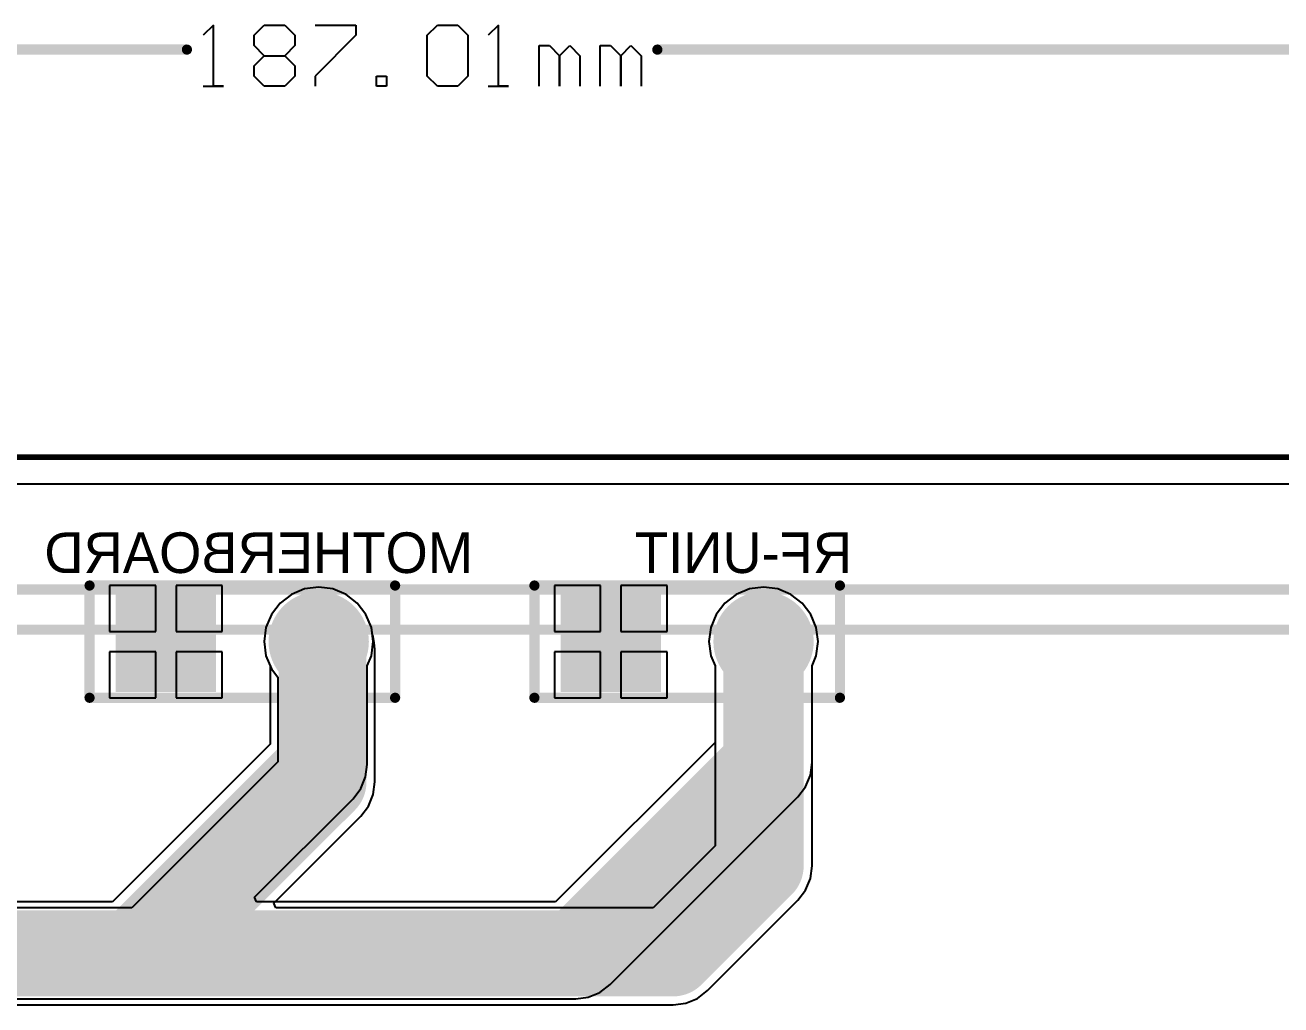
# Model space of a CAD drawing. Header units: millimetres. Extents: x -0.4 to 7.76, y -3.34 to 0.42.
# Drawn here: x 3.278 to 4.511, y -0.54 to 0.422 of the extents above; entities that cross this region are included whole.
import ezdxf

# ---------------------------------------------------------------- set-up
doc = ezdxf.new("R2010")
doc.units = ezdxf.units.MM
doc.header["$MEASUREMENT"] = 0
for name, color, linetype in [('BottomLayer', 5, 'Continuous'), ('BottomOverlay', 54, 'Continuous'), ('BottomSolder', 6, 'Continuous'), ('KeepOutLayer', 6, 'Continuous'), ('MultiLayer', 9, 'Continuous'), ('PadHoleLayer', 156, 'Continuous'), ('TopLayer', 1, 'Continuous'), ('TopOverlay', 2, 'Continuous'), ('TopSolder', 216, 'Continuous')]:
    doc.layers.add(name, color=color, linetype=linetype)

# ---------------------------------------------------------------- blocks, each defined once
blk = doc.blocks.new('LCD_MODULE_3_2_480_320_11')
at = {"layer": 'TopOverlay', "const_width": 0.01}
for points in [[(-0.0394, 0), (3.5433, 0)], [(0.2, -0.0394), (3.2677, -0.0394)]]:
    blk.add_lwpolyline(points, dxfattribs=at)
blk = doc.blocks.new('JX2_B_12')
at = {"layer": 'BottomLayer', "const_width": 0.0453}
blk.add_lwpolyline([(0.0524, 0, 1), (0.0976, 0, 1)], format="xyb", close=True, dxfattribs=at)
at = {"layer": 'BottomLayer'}
blk.add_solid([(-0.1203, -0.0453), (-0.0297, -0.0453), (-0.1203, 0.0453), (-0.0297, 0.0453)], dxfattribs=at)
at = {"layer": 'BottomOverlay', "const_width": 0.01}
for points in [[(-0.15, 0.0551), (0.15, 0.0551)], [(-0.15, -0.0551), (-0.15, 0.0551)], [(0.15, -0.0551), (0.15, 0.0551)], [(-0.15, -0.0551), (0.15, -0.0551)]]:
    blk.add_lwpolyline(points, dxfattribs=at)
at = {"layer": 'BottomOverlay', "const_width": 0.005}
for points in [[(-0.1525, 0.0551, 1), (-0.1475, 0.0551, 1)], [(-0.1525, 0.0551, 1), (-0.1475, 0.0551, 1)], [(0.1475, 0.0551, 1), (0.1525, 0.0551, 1)], [(0.1475, 0.0551, 1), (0.1525, 0.0551, 1)], [(-0.1525, -0.0551, 1), (-0.1475, -0.0551, 1)], [(-0.1525, -0.0551, 1), (-0.1475, -0.0551, 1)], [(0.1475, -0.0551, 1), (0.1525, -0.0551, 1)], [(0.1475, -0.0551, 1), (0.1525, -0.0551, 1)]]:
    blk.add_lwpolyline(points, format="xyb", close=True, dxfattribs=at)
at = {"layer": 'BottomSolder', "const_width": 0.0493}
blk.add_lwpolyline([(0.0504, 0, 1), (0.0996, 0, 1)], format="xyb", close=True, dxfattribs=at)
at = {"layer": 'BottomSolder'}
blk.add_solid([(-0.1243, -0.0493), (-0.0257, -0.0493), (-0.1243, 0.0493), (-0.0257, 0.0493)], dxfattribs=at)
at = {"layer": 'MultiLayer', "const_width": 0.0453}
blk.add_lwpolyline([(0.0524, 0, 1), (0.0976, 0, 1)], format="xyb", close=True, dxfattribs=at)
at = {"layer": 'MultiLayer'}
blk.add_solid([(-0.1203, -0.0453), (-0.0297, -0.0453), (-0.1203, 0.0453), (-0.0297, 0.0453)], dxfattribs=at)
at = {"layer": 'PadHoleLayer', "const_width": 0.0256}
for points in [[(-0.0878, 0, 1), (-0.0622, 0, 1)], [(0.0622, 0, 1), (0.0878, 0, 1)]]:
    blk.add_lwpolyline(points, format="xyb", close=True, dxfattribs=at)
at = {"layer": 'TopLayer', "const_width": 0.0453}
blk.add_lwpolyline([(0.0524, 0, 1), (0.0976, 0, 1)], format="xyb", close=True, dxfattribs=at)
at = {"layer": 'TopLayer'}
blk.add_solid([(-0.1203, -0.0453), (-0.0297, -0.0453), (-0.1203, 0.0453), (-0.0297, 0.0453)], dxfattribs=at)
at = {"layer": 'TopSolder', "const_width": 0.0493}
blk.add_lwpolyline([(0.0504, 0, 1), (0.0996, 0, 1)], format="xyb", close=True, dxfattribs=at)
at = {"layer": 'TopSolder'}
blk.add_solid([(-0.1243, -0.0493), (-0.0257, -0.0493), (-0.1243, 0.0493), (-0.0257, 0.0493)], dxfattribs=at)
blk = doc.blocks.new('JX2_B_27')
at = {"layer": 'BottomLayer', "const_width": 0.0453}
blk.add_lwpolyline([(0.0524, 0, 1), (0.0976, 0, 1)], format="xyb", close=True, dxfattribs=at)
at = {"layer": 'BottomLayer'}
blk.add_solid([(-0.1203, -0.0453), (-0.0297, -0.0453), (-0.1203, 0.0453), (-0.0297, 0.0453)], dxfattribs=at)
at = {"layer": 'BottomOverlay', "const_width": 0.01}
for points in [[(-0.15, 0.0551), (0.15, 0.0551)], [(-0.15, -0.0551), (-0.15, 0.0551)], [(0.15, -0.0551), (0.15, 0.0551)], [(-0.15, -0.0551), (0.15, -0.0551)]]:
    blk.add_lwpolyline(points, dxfattribs=at)
at = {"layer": 'BottomOverlay', "const_width": 0.005}
for points in [[(-0.1525, 0.0551, 1), (-0.1475, 0.0551, 1)], [(-0.1525, 0.0551, 1), (-0.1475, 0.0551, 1)], [(0.1475, 0.0551, 1), (0.1525, 0.0551, 1)], [(0.1475, 0.0551, 1), (0.1525, 0.0551, 1)], [(-0.1525, -0.0551, 1), (-0.1475, -0.0551, 1)], [(-0.1525, -0.0551, 1), (-0.1475, -0.0551, 1)], [(0.1475, -0.0551, 1), (0.1525, -0.0551, 1)], [(0.1475, -0.0551, 1), (0.1525, -0.0551, 1)]]:
    blk.add_lwpolyline(points, format="xyb", close=True, dxfattribs=at)
at = {"layer": 'BottomSolder', "const_width": 0.0493}
blk.add_lwpolyline([(0.0504, 0, 1), (0.0996, 0, 1)], format="xyb", close=True, dxfattribs=at)
at = {"layer": 'BottomSolder'}
blk.add_solid([(-0.1243, -0.0493), (-0.0257, -0.0493), (-0.1243, 0.0493), (-0.0257, 0.0493)], dxfattribs=at)
at = {"layer": 'MultiLayer', "const_width": 0.0453}
blk.add_lwpolyline([(0.0524, 0, 1), (0.0976, 0, 1)], format="xyb", close=True, dxfattribs=at)
at = {"layer": 'MultiLayer'}
blk.add_solid([(-0.1203, -0.0453), (-0.0297, -0.0453), (-0.1203, 0.0453), (-0.0297, 0.0453)], dxfattribs=at)
at = {"layer": 'PadHoleLayer', "const_width": 0.0256}
for points in [[(-0.0878, 0, 1), (-0.0622, 0, 1)], [(0.0622, 0, 1), (0.0878, 0, 1)]]:
    blk.add_lwpolyline(points, format="xyb", close=True, dxfattribs=at)
at = {"layer": 'TopLayer', "const_width": 0.0453}
blk.add_lwpolyline([(0.0524, 0, 1), (0.0976, 0, 1)], format="xyb", close=True, dxfattribs=at)
at = {"layer": 'TopLayer'}
blk.add_solid([(-0.1203, -0.0453), (-0.0297, -0.0453), (-0.1203, 0.0453), (-0.0297, 0.0453)], dxfattribs=at)
at = {"layer": 'TopSolder', "const_width": 0.0493}
blk.add_lwpolyline([(0.0504, 0, 1), (0.0996, 0, 1)], format="xyb", close=True, dxfattribs=at)
at = {"layer": 'TopSolder'}
blk.add_solid([(-0.1243, -0.0493), (-0.0257, -0.0493), (-0.1243, 0.0493), (-0.0257, 0.0493)], dxfattribs=at)

msp = doc.modelspace()

# ---------------------------------------------------------------- linework, layer by layer
at = {"layer": 'BottomLayer'}
for p, q in [((0.0287, -0.0287), (7.339, -0.0287)), ((3.4061, -0.1285), (3.3608, -0.1285)), ((3.3608, -0.1285), (3.3608, -0.1738)), ((3.4061, -0.1738), (3.4061, -0.1285)), ((3.4714, -0.1285), (3.4261, -0.1285)), ((3.4261, -0.1285), (3.4261, -0.1738)), ((3.4714, -0.1738), (3.4714, -0.1285)), ((3.5522, -0.132), (3.5393, -0.1374)), ((3.5661, -0.1302), (3.5522, -0.132)), ((3.58, -0.132), (3.5661, -0.1302)), ((3.5929, -0.1374), (3.58, -0.132)), ((3.8429, -0.1285), (3.7977, -0.1285)), ((3.7977, -0.1285), (3.7977, -0.1738)), ((3.8429, -0.1738), (3.8429, -0.1285)), ((3.9082, -0.1285), (3.8629, -0.1285)), ((3.8629, -0.1285), (3.8629, -0.1738)), ((3.9082, -0.1738), (3.9082, -0.1285)), ((3.9891, -0.132), (3.9761, -0.1374)), ((4.0029, -0.1302), (3.9891, -0.132)), ((4.0168, -0.132), (4.0029, -0.1302)), ((4.0297, -0.1374), (4.0168, -0.132)), ((3.5282, -0.1459), (3.5197, -0.157)), ((3.5393, -0.1374), (3.5282, -0.1459)), ((3.604, -0.1459), (3.5929, -0.1374)), ((3.6125, -0.157), (3.604, -0.1459)), ((3.965, -0.1459), (3.9565, -0.157)), ((3.9761, -0.1374), (3.965, -0.1459)), ((4.0408, -0.1459), (4.0297, -0.1374)), ((4.0494, -0.157), (4.0408, -0.1459)), ((3.5197, -0.157), (3.5143, -0.1699)), ((3.6179, -0.1699), (3.6125, -0.157)), ((3.9565, -0.157), (3.9511, -0.1699)), ((4.0547, -0.1699), (4.0494, -0.157)), ((3.5143, -0.1699), (3.5125, -0.1838)), ((3.6188, -0.177), (3.6179, -0.1699)), ((3.9511, -0.1699), (3.9493, -0.1838)), ((4.0565, -0.1838), (4.0547, -0.1699)), ((3.3608, -0.1738), (3.4061, -0.1738)), ((3.4261, -0.1738), (3.4714, -0.1738)), ((3.5125, -0.1838), (3.5143, -0.1977)), ((3.6196, -0.1789), (3.6188, -0.177)), ((3.6204, -0.1849), (3.6196, -0.1789)), ((3.6196, -0.1789), (3.6196, -0.1789)), ((3.6196, -0.1789), (3.6196, -0.1789)), ((3.6213, -0.1913), (3.6204, -0.1849)), ((3.7977, -0.1738), (3.8429, -0.1738)), ((3.8629, -0.1738), (3.9082, -0.1738)), ((3.9493, -0.1838), (3.9511, -0.1977)), ((4.0547, -0.1977), (4.0565, -0.1838)), ((3.4061, -0.1938), (3.3608, -0.1938)), ((3.3608, -0.1938), (3.3608, -0.2391)), ((3.4061, -0.2391), (3.4061, -0.1938)), ((3.4714, -0.1938), (3.4261, -0.1938)), ((3.4261, -0.1938), (3.4261, -0.2391)), ((3.4714, -0.2391), (3.4714, -0.1938)), ((3.6213, -0.3216), (3.6213, -0.1913)), ((3.6213, -0.1913), (3.6213, -0.1913)), ((3.6213, -0.1913), (3.6213, -0.1913)), ((3.8429, -0.1938), (3.7977, -0.1938)), ((3.7977, -0.1938), (3.7977, -0.2391)), ((3.8429, -0.2391), (3.8429, -0.1938)), ((3.9082, -0.1938), (3.8629, -0.1938)), ((3.8629, -0.1938), (3.8629, -0.2391)), ((3.9082, -0.2391), (3.9082, -0.1938)), ((3.5143, -0.1977), (3.5197, -0.2106)), ((3.9511, -0.1977), (3.9553, -0.2076)), ((3.9553, -0.2076), (3.9553, -0.3843)), ((4.0506, -0.2076), (4.0547, -0.1977)), ((4.0506, -0.4041), (4.0506, -0.2076)), ((3.5197, -0.2106), (3.5259, -0.2187)), ((3.5259, -0.2187), (3.5259, -0.3018)), ((3.3608, -0.2391), (3.4061, -0.2391)), ((3.4261, -0.2391), (3.4714, -0.2391)), ((3.7977, -0.2391), (3.8429, -0.2391)), ((3.8629, -0.2391), (3.9082, -0.2391)), ((3.5259, -0.3018), (3.3826, -0.4452)), ((3.6196, -0.3339), (3.6213, -0.3216)), ((3.6149, -0.3454), (3.6196, -0.3339)), ((3.522, -0.4406), (3.6073, -0.3553)), ((3.6073, -0.3553), (3.6149, -0.3454)), ((3.9553, -0.3843), (3.8944, -0.4452)), ((4.049, -0.4164), (4.0506, -0.4041)), ((4.0442, -0.4279), (4.049, -0.4164)), ((4.0366, -0.4377), (4.0442, -0.4279)), ((3.5239, -0.4452), (3.522, -0.4406)), ((3.9478, -0.5265), (4.0366, -0.4377)), ((3.3826, -0.4452), (3.1051, -0.4452)), ((3.8944, -0.4452), (3.5239, -0.4452)), ((3.938, -0.5341), (3.9478, -0.5265)), ((2.8841, -0.5405), (3.9141, -0.5405)), ((3.9141, -0.5405), (3.9265, -0.5389)), ((3.9265, -0.5389), (3.938, -0.5341))]:
    msp.add_line(p, q, dxfattribs=at)
at = {"layer": 'BottomLayer', "const_width": 0.0787}
for points in [[(3.5661, -0.1838), (3.5736, -0.1913)], [(4.0029, -0.4041), (4.0029, -0.1838)], [(3.5736, -0.3216), (3.5736, -0.1913)], [(3.4023, -0.4928), (3.5736, -0.3216)], [(3.9141, -0.4928), (4.0029, -0.4041)], [(3.066, -0.4928), (3.4023, -0.4928)], [(3.4023, -0.4928), (3.9141, -0.4928)]]:
    msp.add_lwpolyline(points, dxfattribs=at)
at = {"layer": 'BottomLayer', "const_width": 0.0394}
for points in [[(3.5464, -0.1838, 1), (3.5858, -0.1838, 1)], [(3.9832, -0.1838, 1), (4.0226, -0.1838, 1)], [(3.5539, -0.1913, 1), (3.5933, -0.1913, 1)], [(3.5539, -0.1913, 1), (3.5933, -0.1913, 1)], [(3.5539, -0.3216, 1), (3.5933, -0.3216, 1)], [(3.5539, -0.3216, 1), (3.5933, -0.3216, 1)], [(3.9832, -0.4041, 1), (4.0226, -0.4041, 1)], [(3.9832, -0.4041, 1), (4.0226, -0.4041, 1)], [(3.3827, -0.4928, 1), (3.422, -0.4928, 1)], [(3.3827, -0.4928, 1), (3.422, -0.4928, 1)], [(3.3827, -0.4928, 1), (3.422, -0.4928, 1)], [(3.8945, -0.4928, 1), (3.9338, -0.4928, 1)], [(3.8945, -0.4928, 1), (3.9338, -0.4928, 1)]]:
    msp.add_lwpolyline(points, format="xyb", close=True, dxfattribs=at)
at = {"layer": 'KeepOutLayer'}
for const_width in [0.00551, 0.005]:
    msp.add_lwpolyline([(0.0027, -0.0027), (7.3649, -0.0027)], dxfattribs=dict(at, const_width=const_width))
at = {"layer": 'TopLayer'}
for p, q in [((3.4627, 0.4216), (3.4527, 0.4116)), ((3.4627, 0.3616), (3.4627, 0.4216)), ((3.5027, 0.4116), (3.5127, 0.4216)), ((3.5127, 0.4216), (3.5327, 0.4216)), ((3.5327, 0.4216), (3.5427, 0.4116)), ((3.5627, 0.4216), (3.6027, 0.4216)), ((3.6027, 0.4216), (3.6027, 0.4116)), ((3.6726, 0.4116), (3.6826, 0.4216)), ((3.6826, 0.4216), (3.7026, 0.4216)), ((3.7026, 0.4216), (3.7126, 0.4116)), ((3.7426, 0.4216), (3.7326, 0.4116)), ((3.7426, 0.3616), (3.7426, 0.4216)), ((3.5027, 0.4016), (3.5027, 0.4116)), ((3.5427, 0.4116), (3.5427, 0.4016)), ((3.6027, 0.4116), (3.5627, 0.3716)), ((3.6726, 0.3716), (3.6726, 0.4116)), ((3.7126, 0.4116), (3.7126, 0.3716)), ((3.5127, 0.3916), (3.5027, 0.4016)), ((3.5427, 0.4016), (3.5327, 0.3916)), ((3.7826, 0.3616), (3.7826, 0.4016)), ((3.7826, 0.4016), (3.7926, 0.4016)), ((3.7926, 0.4016), (3.8026, 0.3916)), ((3.8026, 0.3916), (3.8126, 0.4016)), ((3.8126, 0.4016), (3.8226, 0.3916)), ((3.8426, 0.3616), (3.8426, 0.4016)), ((3.8426, 0.4016), (3.8526, 0.4016)), ((3.8526, 0.4016), (3.8626, 0.3916)), ((3.8626, 0.3916), (3.8726, 0.4016)), ((3.8726, 0.4016), (3.8826, 0.3916)), ((3.5027, 0.3816), (3.5127, 0.3916)), ((3.5127, 0.3916), (3.5327, 0.3916)), ((3.5327, 0.3916), (3.5427, 0.3816)), ((3.8026, 0.3916), (3.8026, 0.3616)), ((3.8026, 0.3616), (3.8026, 0.3916)), ((3.8226, 0.3916), (3.8226, 0.3616)), ((3.8626, 0.3916), (3.8626, 0.3616)), ((3.8626, 0.3616), (3.8626, 0.3916)), ((3.8826, 0.3916), (3.8826, 0.3616)), ((3.5027, 0.3716), (3.5027, 0.3816)), ((3.5127, 0.3616), (3.5027, 0.3716)), ((3.5427, 0.3716), (3.5327, 0.3616)), ((3.5427, 0.3816), (3.5427, 0.3716)), ((3.5627, 0.3716), (3.5627, 0.3616)), ((3.6227, 0.3616), (3.6227, 0.3716)), ((3.6227, 0.3716), (3.6327, 0.3716)), ((3.6327, 0.3716), (3.6327, 0.3616)), ((3.6826, 0.3616), (3.6726, 0.3716)), ((3.7126, 0.3716), (3.7026, 0.3616)), ((3.4527, 0.3616), (3.4727, 0.3616)), ((3.4727, 0.3616), (3.4627, 0.3616)), ((3.5327, 0.3616), (3.5127, 0.3616)), ((3.6327, 0.3616), (3.6227, 0.3616)), ((3.7026, 0.3616), (3.6826, 0.3616)), ((3.7326, 0.3616), (3.7526, 0.3616)), ((3.7526, 0.3616), (3.7426, 0.3616)), ((0.0287, -0.0287), (7.2337, -0.0287)), ((3.4061, -0.1285), (3.3608, -0.1285)), ((3.3608, -0.1285), (3.3608, -0.1738)), ((3.4061, -0.1738), (3.4061, -0.1285)), ((3.4714, -0.1285), (3.4261, -0.1285)), ((3.4261, -0.1285), (3.4261, -0.1738)), ((3.4714, -0.1738), (3.4714, -0.1285)), ((3.5522, -0.132), (3.5393, -0.1374)), ((3.5661, -0.1302), (3.5522, -0.132)), ((3.58, -0.132), (3.5661, -0.1302)), ((3.5929, -0.1374), (3.58, -0.132)), ((3.8429, -0.1285), (3.7977, -0.1285)), ((3.7977, -0.1285), (3.7977, -0.1738)), ((3.8429, -0.1738), (3.8429, -0.1285)), ((3.9082, -0.1285), (3.8629, -0.1285)), ((3.8629, -0.1285), (3.8629, -0.1738)), ((3.9082, -0.1738), (3.9082, -0.1285)), ((3.9891, -0.132), (3.9761, -0.1374)), ((4.0029, -0.1302), (3.9891, -0.132)), ((4.0168, -0.132), (4.0029, -0.1302)), ((4.0297, -0.1374), (4.0168, -0.132)), ((3.5282, -0.1459), (3.5197, -0.157)), ((3.5393, -0.1374), (3.5282, -0.1459)), ((3.604, -0.1459), (3.5929, -0.1374)), ((3.6125, -0.157), (3.604, -0.1459)), ((3.965, -0.1459), (3.9565, -0.157)), ((3.9761, -0.1374), (3.965, -0.1459)), ((4.0408, -0.1459), (4.0297, -0.1374)), ((4.0494, -0.157), (4.0408, -0.1459)), ((3.5197, -0.157), (3.5143, -0.1699)), ((3.6179, -0.1699), (3.6125, -0.157)), ((3.9565, -0.157), (3.9511, -0.1699)), ((4.0547, -0.1699), (4.0494, -0.157)), ((3.5143, -0.1699), (3.5125, -0.1838)), ((3.6197, -0.1838), (3.6179, -0.1699)), ((3.9511, -0.1699), (3.9493, -0.1838)), ((4.0565, -0.1838), (4.0547, -0.1699)), ((3.3608, -0.1738), (3.4061, -0.1738)), ((3.4261, -0.1738), (3.4714, -0.1738)), ((3.5125, -0.1838), (3.5143, -0.1977)), ((3.6179, -0.1977), (3.6197, -0.1838)), ((3.7977, -0.1738), (3.8429, -0.1738)), ((3.8629, -0.1738), (3.9082, -0.1738)), ((3.9493, -0.1838), (3.9511, -0.1977)), ((4.0547, -0.1977), (4.0565, -0.1838)), ((3.4061, -0.1938), (3.3608, -0.1938)), ((3.3608, -0.1938), (3.3608, -0.2391)), ((3.4061, -0.2391), (3.4061, -0.1938)), ((3.4714, -0.1938), (3.4261, -0.1938)), ((3.4261, -0.1938), (3.4261, -0.2391)), ((3.4714, -0.2391), (3.4714, -0.1938)), ((3.8429, -0.1938), (3.7977, -0.1938)), ((3.7977, -0.1938), (3.7977, -0.2391)), ((3.8429, -0.2391), (3.8429, -0.1938)), ((3.9082, -0.1938), (3.8629, -0.1938)), ((3.8629, -0.1938), (3.8629, -0.2391)), ((3.9082, -0.2391), (3.9082, -0.1938)), ((3.5143, -0.1977), (3.5185, -0.2076)), ((3.5185, -0.2076), (3.5185, -0.2846)), ((3.6138, -0.2076), (3.6179, -0.1977)), ((3.6138, -0.3043), (3.6138, -0.2076)), ((3.9511, -0.1977), (3.9553, -0.2076)), ((3.9553, -0.2076), (3.9553, -0.2827)), ((4.0506, -0.2076), (4.0547, -0.1977)), ((4.0506, -0.3025), (4.0506, -0.2076)), ((3.3608, -0.2391), (3.4061, -0.2391)), ((3.4261, -0.2391), (3.4714, -0.2391)), ((3.7977, -0.2391), (3.8429, -0.2391)), ((3.8629, -0.2391), (3.9082, -0.2391)), ((3.9553, -0.2827), (3.7987, -0.4393)), ((3.5185, -0.2846), (3.3637, -0.4393)), ((3.6121, -0.3166), (3.6138, -0.3043)), ((4.049, -0.3148), (4.0506, -0.3025)), ((3.6074, -0.3281), (3.6121, -0.3166)), ((4.0442, -0.3263), (4.049, -0.3148)), ((3.5998, -0.338), (3.6074, -0.3281)), ((4.0366, -0.3362), (4.0442, -0.3263)), ((3.5031, -0.4347), (3.5998, -0.338)), ((3.8522, -0.5206), (4.0366, -0.3362)), ((3.3637, -0.4393), (2.4628, -0.4393)), ((3.5051, -0.4393), (3.5031, -0.4347)), ((3.7987, -0.4393), (3.5051, -0.4393)), ((3.8308, -0.533), (3.8423, -0.5282)), ((3.8423, -0.5282), (3.8522, -0.5206)), ((2.4584, -0.5346), (3.8185, -0.5346)), ((3.8185, -0.5346), (3.8308, -0.533))]:
    msp.add_line(p, q, dxfattribs=at)
for points, const_width in [([(0.0024, 0.3976), (3.4367, 0.3976)], 0.01), ([(3.8986, 0.3976), (7.3649, 0.3976)], 0.01), ([(3.5661, -0.3043), (3.5661, -0.1838)], 0.0787), ([(4.0029, -0.3025), (4.0029, -0.1838)], 0.0787), ([(3.3835, -0.4869), (3.5661, -0.3043)], 0.0787), ([(3.8185, -0.4869), (4.0029, -0.3025)], 0.0787), ([(2.8728, -0.4869), (3.3835, -0.4869)], 0.0787), ([(3.3835, -0.4869), (3.8185, -0.4869)], 0.0787)]:
    msp.add_lwpolyline(points, dxfattribs=dict(at, const_width=const_width))
for points, const_width in [([(3.4342, 0.3976, 1), (3.4392, 0.3976, 1)], 0.005), ([(3.8961, 0.3976, 1), (3.9011, 0.3976, 1)], 0.005), ([(3.5464, -0.1838, 1), (3.5858, -0.1838, 1)], 0.0394), ([(3.9832, -0.1838, 1), (4.0226, -0.1838, 1)], 0.0394), ([(3.5464, -0.3043, 1), (3.5858, -0.3043, 1)], 0.0394), ([(3.5464, -0.3043, 1), (3.5858, -0.3043, 1)], 0.0394), ([(3.9832, -0.3025, 1), (4.0226, -0.3025, 1)], 0.0394), ([(3.9832, -0.3025, 1), (4.0226, -0.3025, 1)], 0.0394), ([(3.3638, -0.4869, 1), (3.4032, -0.4869, 1)], 0.0394), ([(3.3638, -0.4869, 1), (3.4032, -0.4869, 1)], 0.0394), ([(3.3638, -0.4869, 1), (3.4032, -0.4869, 1)], 0.0394), ([(3.7988, -0.4869, 1), (3.8382, -0.4869, 1)], 0.0394), ([(3.7988, -0.4869, 1), (3.8382, -0.4869, 1)], 0.0394)]:
    msp.add_lwpolyline(points, format="xyb", close=True, dxfattribs=dict(at, const_width=const_width))

# ---------------------------------------------------------------- block references
for name, p in [('LCD_MODULE_3_2_480_320_11', (2.1177, -0.1326)), ('JX2_B_27', (3.4911, -0.1838)), ('JX2_B_12', (3.9279, -0.1838))]:
    msp.add_blockref(name, p)

# ---------------------------------------------------------------- texts
at = {"layer": 'TopOverlay', "text_generation_flag": 2}
for s, height, p in [('MOTHERBOARD', 0.039894, (3.7176, -0.1164)), ('RF-UNIT', 0.03989, (4.0899, -0.1164))]:
    msp.add_text(s, height=height, dxfattribs=at).set_placement(p)

doc.saveas('drawing.dxf')
